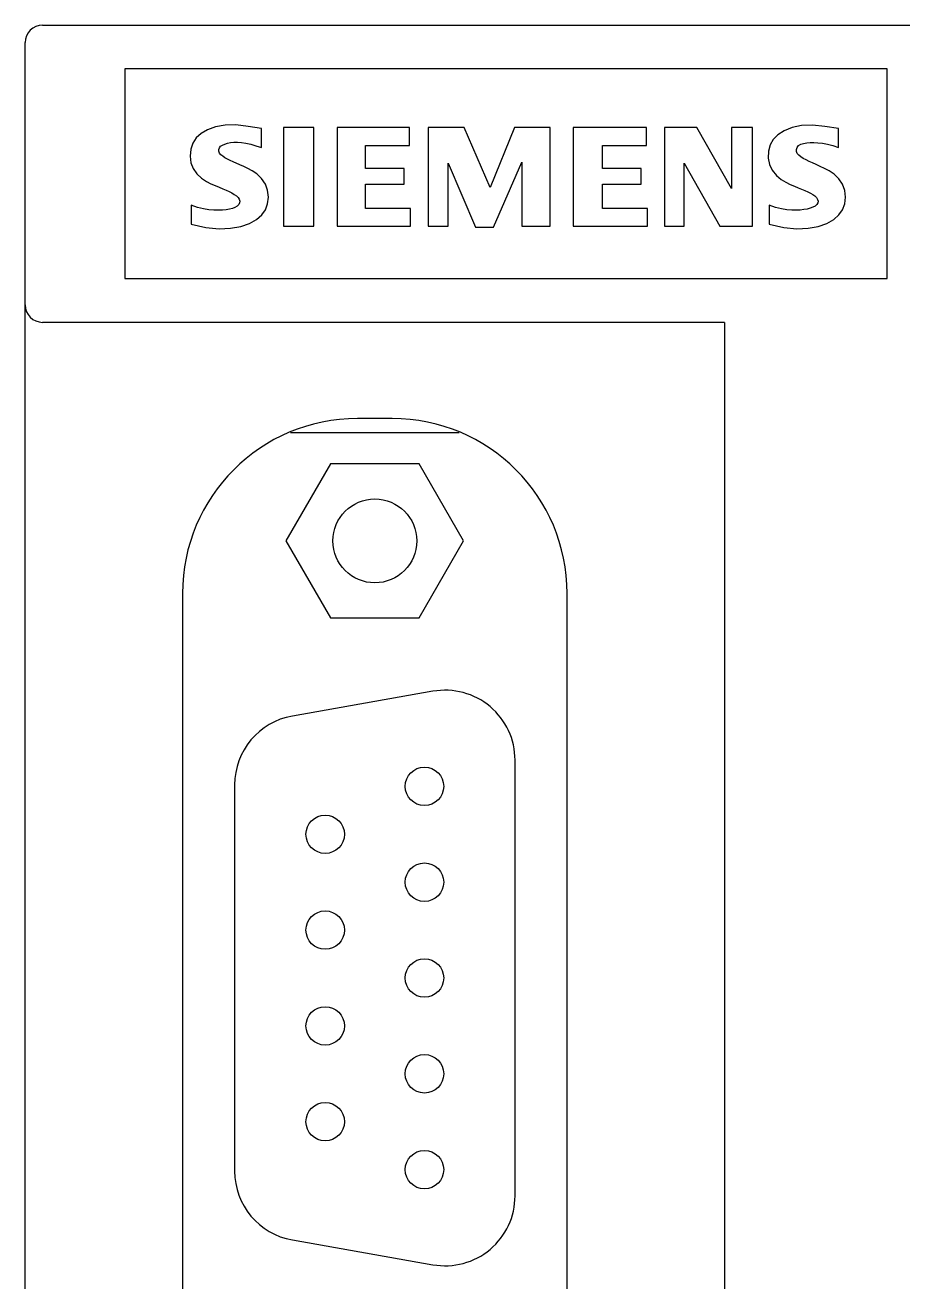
# Model space of a CAD drawing. Extents: x 10 to 656, y -396 to 292.
# Drawn here: x 252.41 to 257.49, y 110.93 to 118.21 of the extents above; entities that cross this region are included whole.
import ezdxf

# ---------------------------------------------------------------- set-up
doc = ezdxf.new("R2010")
doc.units = 0
doc.header["$LTSCALE"] = 5
doc.header["$MEASUREMENT"] = 0
doc.layers.get('0').update_dxf_attribs({"linetype": 'CONTINUOUS'})

msp = doc.modelspace()

# ---------------------------------------------------------------- linework, layer by layer
at = {"color": 7, "linetype": 'Continuous'}
for p, q in [((252.5128, 118.2098), (261.4201, 118.2098)), ((252.4116, 94.1194), (252.4116, 118.1086)), ((252.9885, 117.9567), (252.9885, 116.7421)), ((257.4017, 117.9567), (252.9885, 117.9567)), ((257.4017, 116.7421), (257.4017, 117.9567)), ((253.4305, 117.5828), (253.4025, 117.557)), ((253.4677, 117.6045), (253.4305, 117.5828)), ((253.5138, 117.6208), (253.4677, 117.6045)), ((253.5686, 117.6304), (253.5138, 117.6208)), ((253.6318, 117.6319), (253.5686, 117.6304)), ((253.7026, 117.6238), (253.6318, 117.6319)), ((253.7801, 117.6106), (253.7026, 117.6238)), ((253.7801, 117.5012), (253.7801, 117.6106)), ((253.9076, 117.6166), (253.9076, 117.0458)), ((254.0837, 117.6166), (253.9076, 117.6166)), ((254.0837, 117.0458), (254.0837, 117.6166)), ((254.2173, 117.6166), (254.2173, 117.0458)), ((254.6364, 117.6166), (254.2173, 117.6166)), ((254.6364, 117.5134), (254.6364, 117.6166)), ((254.7457, 117.6166), (254.7457, 117.0458)), ((254.9522, 117.6166), (254.7457, 117.6166)), ((255.104, 117.2705), (254.9522, 117.6166)), ((255.2437, 117.6166), (255.104, 117.2705)), ((255.4502, 117.6166), (255.2437, 117.6166)), ((255.4502, 117.0458), (255.4502, 117.6166)), ((255.5838, 117.6166), (255.5838, 117.0458)), ((256.0089, 117.6166), (255.5838, 117.6166)), ((256.0089, 117.5134), (256.0089, 117.6166)), ((256.1122, 117.6166), (256.1122, 117.0458)), ((256.3004, 117.6166), (256.1122, 117.6166)), ((256.5009, 117.2644), (256.3004, 117.6166)), ((256.5009, 117.6166), (256.5009, 117.2644)), ((256.6223, 117.6166), (256.5009, 117.6166)), ((256.6223, 117.0458), (256.6223, 117.6166)), ((256.8056, 117.5984), (256.7694, 117.5749)), ((256.8512, 117.6168), (256.8056, 117.5984)), ((256.9061, 117.6281), (256.8512, 117.6168)), ((256.97, 117.6307), (256.9061, 117.6281)), ((257.0417, 117.6234), (256.97, 117.6307)), ((257.1203, 117.6106), (257.0417, 117.6234)), ((257.1203, 117.5012), (257.1203, 117.6106)), ((253.3829, 117.5266), (253.3708, 117.4911)), ((253.4025, 117.557), (253.3829, 117.5266)), ((253.536, 117.4996), (253.5435, 117.5084)), ((253.5435, 117.5084), (253.5545, 117.5156)), ((253.5545, 117.5156), (253.5678, 117.5214)), ((253.5678, 117.5214), (253.583, 117.526)), ((253.583, 117.526), (253.6002, 117.5294)), ((253.6002, 117.5294), (253.6194, 117.5313)), ((253.6194, 117.5313), (253.6407, 117.5313)), ((253.6407, 117.5313), (253.6642, 117.5295)), ((253.6642, 117.5295), (253.6898, 117.5257)), ((253.6898, 117.5257), (253.7175, 117.5198)), ((253.7175, 117.5198), (253.7476, 117.5117)), ((253.7476, 117.5117), (253.7801, 117.5012)), ((254.3813, 117.3798), (254.3813, 117.5134)), ((254.3813, 117.5134), (254.6364, 117.5134)), ((255.7538, 117.3798), (255.7538, 117.5134)), ((255.7538, 117.5134), (256.0089, 117.5134)), ((256.7247, 117.5166), (256.7144, 117.4804)), ((256.7429, 117.5478), (256.7247, 117.5166)), ((256.7694, 117.5749), (256.7429, 117.5478)), ((256.8808, 117.5017), (256.8896, 117.5122)), ((256.8896, 117.5122), (256.9021, 117.5198)), ((256.9021, 117.5198), (256.9181, 117.5249)), ((256.9181, 117.5249), (256.936, 117.5282)), ((256.936, 117.5282), (256.9557, 117.5299)), ((256.9557, 117.5299), (256.9774, 117.5301)), ((256.9774, 117.5301), (257.0013, 117.5289)), ((257.0013, 117.5289), (257.0275, 117.5259)), ((257.0275, 117.5259), (257.056, 117.5204)), ((257.056, 117.5204), (257.0869, 117.5123)), ((257.0869, 117.5123), (257.1203, 117.5012)), ((253.3708, 117.4911), (253.3671, 117.4509)), ((253.3671, 117.4509), (253.3717, 117.4131)), ((253.5325, 117.4897), (253.536, 117.4996)), ((253.5331, 117.4796), (253.5325, 117.4897)), ((253.5376, 117.4695), (253.5331, 117.4796)), ((253.5454, 117.4596), (253.5376, 117.4695)), ((253.5557, 117.4507), (253.5454, 117.4596)), ((253.5683, 117.4425), (253.5557, 117.4507)), ((253.5825, 117.4346), (253.5683, 117.4425)), ((253.5984, 117.4269), (253.5825, 117.4346)), ((256.7144, 117.4804), (256.7128, 117.4403)), ((256.7128, 117.4403), (256.7198, 117.403)), ((256.8764, 117.4901), (256.8808, 117.5017)), ((256.8765, 117.4786), (256.8764, 117.4901)), ((256.8811, 117.467), (256.8765, 117.4786)), ((256.8897, 117.4561), (256.8811, 117.467)), ((256.9016, 117.4464), (256.8897, 117.4561)), ((256.916, 117.4375), (256.9016, 117.4464)), ((256.9322, 117.429), (256.916, 117.4375)), ((253.3717, 117.4131), (253.3842, 117.3799)), ((253.3842, 117.3799), (253.406, 117.3484)), ((253.6158, 117.419), (253.5984, 117.4269)), ((253.6551, 117.4015), (253.6158, 117.419)), ((253.6771, 117.3914), (253.6551, 117.4015)), ((253.7009, 117.3797), (253.6771, 117.3914)), ((253.7265, 117.366), (253.7009, 117.3797)), ((253.7537, 117.348), (253.7265, 117.366)), ((254.606, 117.3798), (254.3813, 117.3798)), ((254.606, 117.2887), (254.606, 117.3798)), ((254.8611, 117.0458), (254.8611, 117.4101)), ((254.8611, 117.4101), (255.019, 117.0397)), ((255.1222, 117.0397), (255.2862, 117.4162)), ((255.2862, 117.4162), (255.2862, 117.0458)), ((255.9786, 117.3798), (255.7538, 117.3798)), ((255.9786, 117.2887), (255.9786, 117.3798)), ((256.2276, 117.0458), (256.2276, 117.4101)), ((256.2276, 117.4101), (256.434, 117.0458)), ((256.7198, 117.403), (256.7358, 117.3695)), ((256.7358, 117.3695), (256.7605, 117.3392)), ((256.9503, 117.4206), (256.9322, 117.429)), ((256.97, 117.4119), (256.9503, 117.4206)), ((256.9913, 117.4025), (256.97, 117.4119)), ((257.0143, 117.3921), (256.9913, 117.4025)), ((257.0392, 117.3803), (257.0143, 117.3921)), ((257.0661, 117.3661), (257.0392, 117.3803)), ((257.0947, 117.3474), (257.0661, 117.3661)), ((253.406, 117.3484), (253.4334, 117.3229)), ((253.4334, 117.3229), (253.4613, 117.3052)), ((253.4613, 117.3052), (253.4875, 117.2918)), ((253.4875, 117.2918), (253.5118, 117.2806)), ((253.7805, 117.3222), (253.7537, 117.348)), ((253.8023, 117.2897), (253.7805, 117.3222)), ((253.8154, 117.2534), (253.8023, 117.2897)), ((254.3813, 117.149), (254.3813, 117.2887)), ((254.3813, 117.2887), (254.606, 117.2887)), ((255.7538, 117.149), (255.7538, 117.2887)), ((255.7538, 117.2887), (255.9786, 117.2887)), ((256.7605, 117.3392), (256.7886, 117.3164)), ((256.7886, 117.3164), (256.8158, 117.3006)), ((256.8158, 117.3006), (256.8413, 117.288)), ((256.8413, 117.288), (256.8648, 117.2774)), ((257.1224, 117.3207), (257.0947, 117.3474)), ((257.1438, 117.2883), (257.1224, 117.3207)), ((257.1563, 117.2532), (257.1438, 117.2883)), ((253.5118, 117.2806), (253.5344, 117.2709)), ((253.5344, 117.2709), (253.5552, 117.262)), ((253.5552, 117.262), (253.5744, 117.2538)), ((253.5744, 117.2538), (253.5921, 117.2459)), ((253.5921, 117.2459), (253.6081, 117.2381)), ((253.6081, 117.2381), (253.6223, 117.2301)), ((253.6223, 117.2301), (253.6347, 117.2216)), ((253.6347, 117.2216), (253.6445, 117.2122)), ((253.6445, 117.2122), (253.6513, 117.2018)), ((253.815, 117.1749), (253.8195, 117.2135)), ((253.8195, 117.2135), (253.8154, 117.2534)), ((256.8648, 117.2774), (256.8866, 117.2681)), ((256.8866, 117.2681), (256.9067, 117.2596)), ((256.9067, 117.2596), (256.9253, 117.2517)), ((256.9253, 117.2517), (256.9424, 117.2442)), ((256.9424, 117.2442), (256.9578, 117.2366)), ((256.9578, 117.2366), (256.9716, 117.2289)), ((256.9716, 117.2289), (256.9836, 117.2206)), ((256.9836, 117.2206), (256.993, 117.2113)), ((257.1559, 117.1743), (257.1604, 117.2138)), ((257.1604, 117.2138), (257.1563, 117.2532)), ((253.3732, 117.1672), (253.3732, 117.0579)), ((253.41, 117.1544), (253.3732, 117.1672)), ((253.4441, 117.1458), (253.41, 117.1544)), ((253.4754, 117.1406), (253.4441, 117.1458)), ((253.5039, 117.1382), (253.4754, 117.1406)), ((253.5748, 117.1408), (253.5534, 117.1387)), ((253.594, 117.1441), (253.5748, 117.1408)), ((253.6112, 117.1486), (253.594, 117.1441)), ((253.6263, 117.1545), (253.6112, 117.1486)), ((253.6389, 117.162), (253.6263, 117.1545)), ((253.6481, 117.1711), (253.6389, 117.162)), ((253.6532, 117.1814), (253.6481, 117.1711)), ((253.6513, 117.2018), (253.6542, 117.1916)), ((253.6542, 117.1916), (253.6532, 117.1814)), ((253.781, 117.1106), (253.8023, 117.141)), ((253.8023, 117.141), (253.815, 117.1749)), ((254.6425, 117.149), (254.3813, 117.149)), ((254.6425, 117.0458), (254.6425, 117.149)), ((256.015, 117.149), (255.7538, 117.149)), ((256.015, 117.0458), (256.015, 117.149)), ((256.7195, 117.1672), (256.7195, 117.0579)), ((256.7562, 117.1546), (256.7195, 117.1672)), ((256.7901, 117.1462), (256.7562, 117.1546)), ((256.8212, 117.1411), (256.7901, 117.1462)), ((256.8496, 117.1388), (256.8212, 117.1411)), ((256.8754, 117.1384), (256.8496, 117.1388)), ((256.8988, 117.1395), (256.8754, 117.1384)), ((256.9199, 117.1419), (256.8988, 117.1395)), ((256.939, 117.1453), (256.9199, 117.1419)), ((256.9562, 117.1497), (256.939, 117.1453)), ((256.9713, 117.1551), (256.9562, 117.1497)), ((256.9842, 117.162), (256.9713, 117.1551)), ((256.9941, 117.1706), (256.9842, 117.162)), ((256.993, 117.2113), (256.9993, 117.2012)), ((257.0001, 117.1806), (256.9941, 117.1706)), ((256.9993, 117.2012), (257.0018, 117.191)), ((257.0018, 117.191), (257.0001, 117.1806)), ((257.1229, 117.1106), (257.1434, 117.1404)), ((257.1434, 117.1404), (257.1559, 117.1743)), ((253.5298, 117.1377), (253.5039, 117.1382)), ((253.5534, 117.1387), (253.5298, 117.1377)), ((253.7096, 117.0612), (253.7502, 117.0837)), ((253.7502, 117.0837), (253.781, 117.1106)), ((257.0526, 117.0616), (257.0927, 117.084)), ((257.0927, 117.084), (257.1229, 117.1106)), ((253.3732, 117.0579), (253.4576, 117.0384)), ((253.4576, 117.0384), (253.5339, 117.0308)), ((253.5339, 117.0308), (253.6013, 117.0334)), ((253.6013, 117.0334), (253.66, 117.044)), ((253.66, 117.044), (253.7096, 117.0612)), ((253.9076, 117.0458), (254.0837, 117.0458)), ((254.2173, 117.0458), (254.6425, 117.0458)), ((254.7457, 117.0458), (254.8611, 117.0458)), ((255.019, 117.0397), (255.1222, 117.0397)), ((255.2862, 117.0458), (255.4502, 117.0458)), ((255.5838, 117.0458), (256.015, 117.0458)), ((256.1122, 117.0458), (256.2276, 117.0458)), ((256.434, 117.0458), (256.6223, 117.0458)), ((256.7195, 117.0579), (256.8031, 117.0388)), ((256.8031, 117.0388), (256.8785, 117.0314)), ((256.8785, 117.0314), (256.9453, 117.034)), ((256.9453, 117.034), (257.0034, 117.0445)), ((257.0034, 117.0445), (257.0526, 117.0616)), ((252.9885, 116.7421), (257.4017, 116.7421)), ((256.4604, 116.489), (252.5128, 116.489)), ((256.4604, 116.489), (256.4604, 108.8975)), ((254.5372, 115.9323), (254.3347, 115.9323)), ((254.9241, 115.8503), (253.9479, 115.8503)), ((254.1788, 115.6692), (253.9217, 115.2238)), ((254.6931, 115.6692), (254.1788, 115.6692)), ((254.9502, 115.2238), (254.6931, 115.6692)), ((253.9217, 115.2238), (254.1788, 114.7784)), ((254.6931, 114.7784), (254.9502, 115.2238)), ((253.3225, 114.9201), (253.3225, 110.4664)), ((255.5494, 110.4664), (255.5494, 114.9201)), ((254.1788, 114.7784), (254.6931, 114.7784)), ((254.7726, 114.3532), (253.9588, 114.2097)), ((255.2477, 111.4321), (255.2477, 113.9545)), ((253.6242, 113.811), (253.6242, 111.5756)), ((253.9588, 111.1769), (254.7726, 111.0334))]:
    msp.add_line(p, q, dxfattribs=at)
for centre, radius in [((254.436, 115.2238), 0.2429), ((254.7234, 113.8027), 0.1113), ((254.1485, 113.5253), 0.1113), ((254.7234, 113.248), 0.1113), ((254.1485, 112.9706), 0.1113), ((254.7234, 112.6933), 0.1113), ((254.1485, 112.4159), 0.1113), ((254.7234, 112.1386), 0.1113), ((254.1485, 111.8613), 0.1113), ((254.7234, 111.5839), 0.1113)]:
    msp.add_circle(centre, radius, dxfattribs=at)
for centre, radius, start, end in [((252.5128, 118.1086), 0.1012, 90, 180), ((252.5128, 116.5903), 0.1012, 180, 270), ((254.3347, 114.9201), 1.0122, 90, 180), ((254.5372, 114.9201), 1.0122, 0, 90), ((254.8429, 113.9545), 0.4049, 0, 100), ((254.0291, 113.811), 0.4049, 100, 180), ((254.0291, 111.5756), 0.4049, 180, 260), ((254.8429, 111.4321), 0.4049, 260, 0)]:
    msp.add_arc(centre, radius, start, end, dxfattribs=at)

doc.saveas('drawing.dxf')
